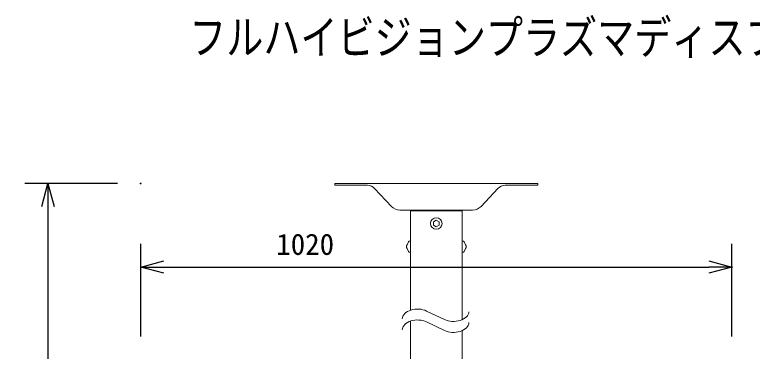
# Model space of a CAD drawing. Units: millimetres, scale not verified. Extents: x -63 to 62, y -57 to 57.
# Drawn here: x -50.6 to 13.1, y 27.8 to 56.8 of the extents above; entities that cross this region are included whole.
import ezdxf
from ezdxf.enums import TextEntityAlignment as Align

# ---------------------------------------------------------------- set-up
doc = ezdxf.new("R2010")
doc.units = ezdxf.units.MM
doc.header["$LTSCALE"] = 0.125
doc.header["$PDMODE"] = 32
doc.header["$PDSIZE"] = 0.0625
for name, color, linetype in [('0-0_0', 7, 'Continuous'), ('0-2_MOJI1', 7, 'Continuous'), ('0-4_DEFPOINTS', 7, 'Continuous'), ('0-6_SUNPO', 7, 'Continuous')]:
    doc.layers.add(name, color=color, linetype=linetype)
doc.layers.add('0-5_GAIKEI', color=1, linetype='Continuous', lineweight=18)
doc.styles.add('ＭＳ ゴシック', font='')
doc.styles.get('ＭＳ ゴシック').set_extended_font_data('MS Gothic')

# ---------------------------------------------------------------- blocks, each defined once
blk = doc.blocks.new('_OPEN30')
at = {"layer": '0-0_0'}
blk.add_line((0, 0), (-1, 0), dxfattribs=at)
blk.add_lwpolyline([(-1, 0.26795), (0, 0), (-1, -0.26795)], dxfattribs=at)
blk = doc.blocks.new('D8')
at = {"layer": '0-4_DEFPOINTS'}
for p in [(16.6289, 40.6009), (-34.3711, 32.6009), (16.6289, 32.6009)]:
    blk.add_point(p, dxfattribs=at)
at = {"layer": '0-6_SUNPO'}
for p, q in [((-34.3711, 34.6009), (-34.3711, 42.6009)), ((16.6289, 34.6009), (16.6289, 42.6009)), ((-32.3711, 40.6009), (14.6289, 40.6009))]:
    blk.add_line(p, q, dxfattribs=at)
at = {"layer": '0-6_SUNPO', "xscale": 2, "yscale": 2, "rotation": 180}
blk.add_blockref('_OPEN30', (-34.3711, 40.6009), dxfattribs=at)
at = {"layer": '0-6_SUNPO', "xscale": 2, "yscale": 2}
blk.add_blockref('_OPEN30', (16.6289, 40.6009), dxfattribs=at)
at = {"layer": '0-6_SUNPO', "style": 'ＭＳ ゴシック'}
blk.add_text('1020', height=1.833, dxfattribs=at).set_placement((-22.6796, 41.1009), align=Align.BOTTOM_LEFT)
blk = doc.blocks.new('D6')
at = {"layer": '0-4_DEFPOINTS'}
for p in [(-34.3833, 47.8173), (-42.3833, 2.1011), (-34.3833, 2.1011)]:
    blk.add_point(p, dxfattribs=at)
at = {"layer": '0-6_SUNPO'}
for p, q in [((-36.3833, 47.8173), (-44.3833, 47.8173)), ((-42.3833, 45.8173), (-42.3833, 4.1011)), ((-36.3833, 2.1011), (-44.3833, 2.1011))]:
    blk.add_line(p, q, dxfattribs=at)
at = {"layer": '0-6_SUNPO', "xscale": 2, "yscale": 2}
for p, rotation in [((-42.3833, 47.8173), 90), ((-42.3833, 2.1011), 270)]:
    blk.add_blockref('_OPEN30', p, dxfattribs=dict(at, rotation=rotation))
at = {"layer": '0-6_SUNPO', "style": 'ＭＳ ゴシック'}
blk.add_text('11122～1422', height=1.833, rotation=90, dxfattribs=at).set_placement((-42.8833, 18.0842), align=Align.BOTTOM_LEFT)

msp = doc.modelspace()

# ---------------------------------------------------------------- linework, layer by layer
at = {"layer": '0-5_GAIKEI'}
for p, q in [((-22.9275, 42.2862), (-5.4275, 42.2862)), ((-22.9275, 42.2862), (-22.9275, 42.1262)), ((-22.9275, 42.1262), (-20.1116, 42.1262)), ((-8.2433, 42.1262), (-5.4275, 42.1262)), ((-5.4275, 42.2862), (-5.4275, 42.1262)), ((-18.0434, 40.3034), (-19.4979, 41.8597)), ((-10.3116, 40.3034), (-8.857, 41.8597)), ((-17.3128, 39.9862), (-11.0422, 39.9862)), ((-16.405, 39.9312), (-11.95, 39.9312)), ((-16.405, 39.9312), (-16.405, 31.3487)), ((-16.405, 39.9312), (-11.95, 39.9312)), ((-16.2525, 39.9862), (-16.2525, 39.9312)), ((-12.1025, 39.9862), (-12.1025, 39.9312)), ((-11.95, 39.9312), (-11.95, 30.5268)), ((-14.4275, 38.9756), (-14.1775, 39.1199)), ((-14.1775, 39.1199), (-13.9275, 38.9756)), ((-13.9275, 38.9756), (-13.9275, 38.6869)), ((-16.5672, 37.2531), (-16.7074, 36.9963)), ((-16.405, 37.3312), (-16.4356, 37.3312)), ((-11.95, 37.3312), (-11.9194, 37.3312)), ((-11.7877, 37.2531), (-11.6475, 36.9963)), ((-16.5672, 36.4094), (-16.7074, 36.6661)), ((-16.405, 36.3312), (-16.4356, 36.3312)), ((-11.95, 36.3312), (-11.9194, 36.3312)), ((-11.7877, 36.4094), (-11.6475, 36.6661)), ((-13.4786, 30.5452), (-15.0108, 31.2772)), ((-16.405, 30.4054), (-16.405, 27.07)), ((-13.4786, 29.6019), (-15.0108, 30.3339)), ((-11.95, 29.5835), (-11.95, 27.07))]:
    msp.add_line(p, q, dxfattribs=at)
msp.add_lwpolyline([(-14.4275, 38.9756), (-14.4275, 38.6869), (-14.1775, 38.5426), (-13.9275, 38.6869)], dxfattribs=at)
msp.add_circle((-14.1775, 38.8312), 0.5, dxfattribs=at)
for centre, radius, start, end in [((-20.1116, 41.2862), 0.84, 43.0632, 90), ((-8.2433, 41.2862), 0.84, 90, 136.9368), ((-17.3128, 40.9862), 1, 223.0632, 270), ((-11.0422, 40.9862), 1, 270, 316.9368), ((-16.405, 36.8312), 0.3446, 151.37136, 208.62864), ((-16.4356, 37.1812), 0.15, 90, 151.37136), ((-11.9194, 37.1812), 0.15, 28.62864, 90), ((-11.95, 36.8312), 0.3446, 331.37136, 28.62864), ((-16.4356, 36.4812), 0.15, 208.62864, 270), ((-11.9194, 36.4812), 0.15, 270, 331.37136)]:
    msp.add_arc(centre, radius, start, end, dxfattribs=at)
for centre, start_param, end_param in [((-15.7949, 30.5587), 0.9418378, 3.0907675), ((-12.6945, 31.2637), 4.0834305, 6.2323602), ((-15.7949, 29.6154), 0.9418378, 3.0907675), ((-12.6945, 30.3204), 4.0834305, 6.2323602)]:
    msp.add_ellipse(centre, major_axis=(1.3327, 0), ratio=0.666667, start_param=start_param, end_param=end_param, dxfattribs=at)

# ---------------------------------------------------------------- block references
at = {"layer": '0-6_SUNPO'}
for name in ['D6', 'D8']:
    msp.add_blockref(name, (-5.3064, -5.5311), dxfattribs=at)

# ---------------------------------------------------------------- texts
at = {"layer": '0-2_MOJI1', "style": 'ＭＳ ゴシック', "width": 0.8}
msp.add_text('フルハイビジョンプラズマディスプレイ天吊り金具付', height=2.933, dxfattribs=at).set_placement((-35.5011, 52.5585), align=Align.BOTTOM_LEFT)

doc.saveas('drawing.dxf')
